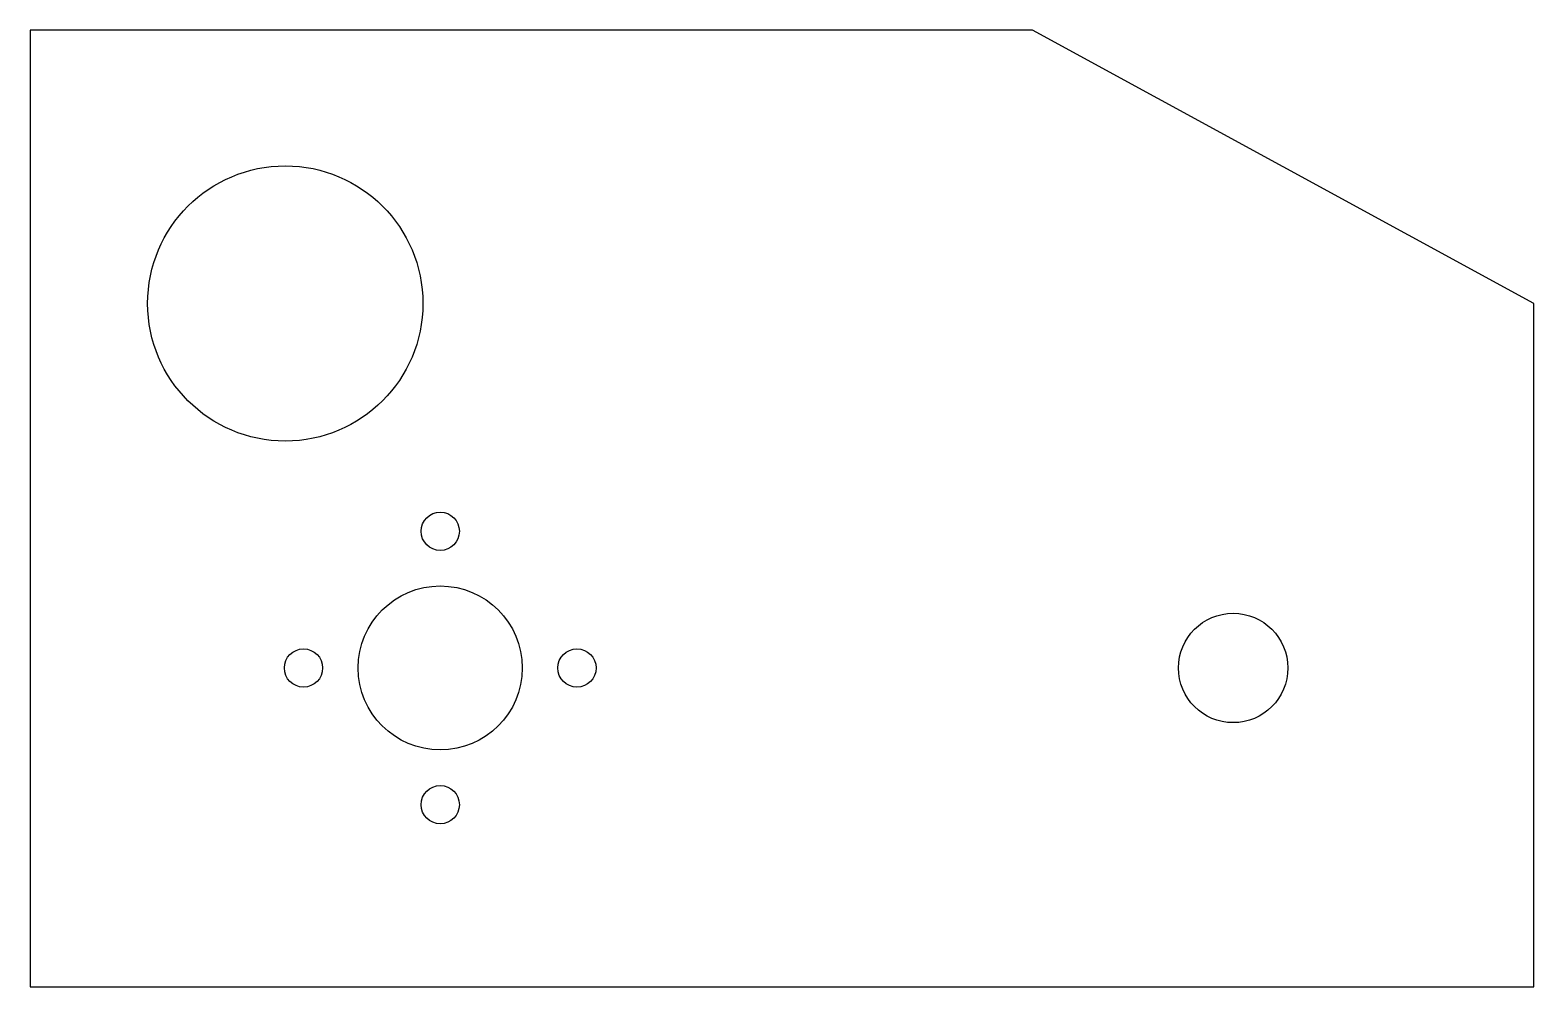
# Model space of a CAD drawing. Header units: millimetres. Extents: x 0 to 165, y 0 to 105.
import ezdxf

# ---------------------------------------------------------------- set-up
doc = ezdxf.new("R2010")
doc.units = ezdxf.units.MM

msp = doc.modelspace()

# ---------------------------------------------------------------- linework, layer by layer
at = {"layer": 'CNC_BORES'}
for centre, radius in [((28, 75), 15.1), ((45, 50), 2.1), ((45, 35), 9), ((132, 35), 6), ((30, 35), 2.1), ((60, 35), 2.1), ((45, 20), 2.1)]:
    msp.add_circle(centre, radius, dxfattribs=at)
at = {"layer": 'CNC_PROFILE'}
for p, q in [((110, 105), (0, 105)), ((0, 105), (0, 0)), ((165, 75), (110, 105)), ((165, 0), (165, 75)), ((0, 0), (165, 0))]:
    msp.add_line(p, q, dxfattribs=at)

doc.saveas('drawing.dxf')
